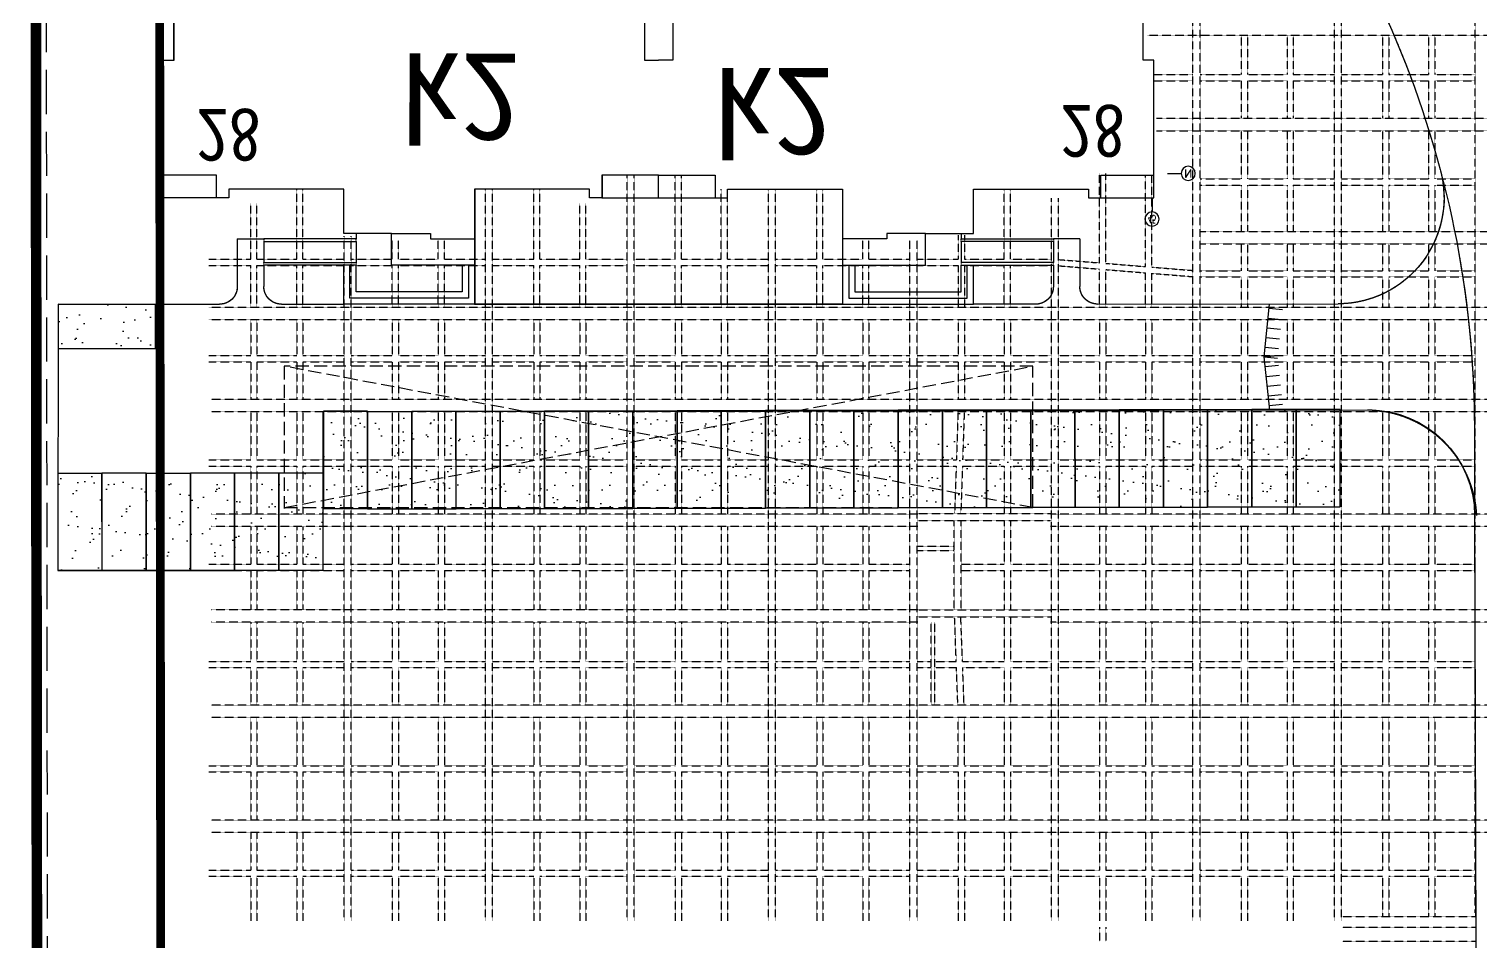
# Model space of a CAD drawing. Extents: x -1348811 to 123514, y -640545 to 749356.
# Drawn here: x -604078 to -521983, y 192568 to 244214 of the extents above; entities that cross this region are included whole.
import ezdxf
from ezdxf.enums import TextEntityAlignment as Align

# ---------------------------------------------------------------- set-up
doc = ezdxf.new("R2010")
doc.units = 0
doc.header["$LTSCALE"] = 10
doc.header["$MEASUREMENT"] = 0
for name, pattern in [('DASH', [0.35, 0.25, -0.1]), ('DASHDOT', [25.4, 12.7, -6.35, 0, -6.35]), ('DASHED2', [0.375, 0.25, -0.125]), ('DOTE', [2.42, 2, -0.2, 0.02, -0.2])]:
    doc.linetypes.add(name, pattern=pattern)
doc.layers.get('0').update_dxf_attribs({"linetype": 'CONTINUOUS'})
for name, color, linetype in [('AXIS', 3, 'CONTINUOUS'), ('AXIS_TEXT', 7, 'CONTINUOUS'), ('BEAM', 4, 'DASHED2'), ('BEAM_SE', 144, 'DASHED2'), ('BG', 40, 'CONTINUOUS'), ('car', 62, 'CONTINUOUS'), ('PUB_HATCH', 9, 'CONTINUOUS'), ('road', 7, 'CONTINUOUS'), ('STAIR', 9, 'CONTINUOUS'), ('STAIRS', 9, 'CONTINUOUS'), ('围墙', 6, 'CONTINUOUS'), ('图框', 7, 'CONTINUOUS'), ('小路', 55, 'CONTINUOUS'), ('层数', 252, 'CONTINUOUS'), ('控制线', 5, 'CONTINUOUS'), ('楼号', 252, 'CONTINUOUS'), ('消防登高场地', 3, 'CONTINUOUS'), ('铺地', 142, 'CONTINUOUS'), ('面积', 5, 'CONTINUOUS'), ('高层住宅轮廓线', 7, 'CONTINUOUS')]:
    doc.layers.add(name, color=color, linetype=linetype)
doc.styles.add('2', font='')
doc.styles.add('_TCH_AXIS', font='COMPLEX', dxfattribs={"bigfont": 'GBCBIG'})
doc.styles.add('COMPLEX', font='COMPLEX')
doc.styles.add('黑体', font='simhei.ttf')
doc.styles.get('2').set_extended_font_data('SimSun')

# ---------------------------------------------------------------- blocks, each defined once
blk = doc.blocks.new('_AXISO')
blk.add_circle((0, 0), 0.5)
at = {"layer": 'AXIS_TEXT', "style": 'COMPLEX', "width": 1.041667}
blk.add_attdef('A', text='', height=0.56, dxfattribs=at).set_placement((-0.25, -0.28), (0.25, -0.28), align=Align.FIT)
blk = doc.blocks.new('p2')
at = {"layer": 'AXIS'}
for p, q in [((27.9, 1.32), (27.9, 2.082)), ((28.781, -0.1), (29.545, -0.1)), ((-28.183, -10.9), (-29.013, -10.9)), ((-27.3, -12.135), (-27.3, -12.735))]:
    blk.add_line(p, q, dxfattribs=at)
at = {"layer": 'STAIR'}
for p, q in [((-22.32, 3.75), (-22.32, 4.95)), ((-17.1, 5.4), (-17.1, 5.4)), ((-17.1, 3.75), (-17.1, 4.95)), ((17.1, 5.4), (17.1, 5.4)), ((17.1, 3.75), (17.1, 4.95)), ((22.32, 3.75), (22.32, 4.95)), ((-17.1, 3.3), (-17.1, 3.6)), ((17.1, 3.3), (17.1, 3.6)), ((0, 1.28), (0, 0))]:
    blk.add_line(p, q, dxfattribs=at)
for points in [[(-10.4, 5.1), (-10.4, 5.1), (-10.4, 7.3), (-17.8, 7.3), (-17.8, 5.1)], [(-10.75, 5.1), (-10.75, 6.95), (-17.45, 6.95), (-17.45, 5.1)], [(-11.1, 5.1), (-11.1, 6.6), (-17.1, 6.6), (-17.1, 5.1)], [(10.4, 5.1), (10.4, 5.1), (10.4, 7.3), (17.8, 7.3), (17.8, 5.1)], [(10.75, 5.1), (10.75, 6.95), (17.45, 6.95), (17.45, 5.1)], [(11.1, 5.1), (11.1, 6.6), (17.1, 6.6), (17.1, 5.1)], [(-17.1, 5.05), (-17.1, 5.1), (-22.32, 5.1), (-22.32, 5.05)], [(-22.32, 5), (-22.32, 4.95), (-17.1, 4.95), (-17.1, 5)], [(17.1, 5.05), (17.1, 5.1), (22.32, 5.1), (22.32, 5.05)], [(22.32, 5), (22.32, 4.95), (17.1, 4.95), (17.1, 5)], [(-22.32, 3.7), (-22.32, 3.75), (-17.1, 3.75), (-17.1, 3.7)], [(-17.1, 3.65), (-17.1, 3.6), (-22.32, 3.6), (-22.32, 3.65)], [(22.32, 3.7), (22.32, 3.75), (17.1, 3.75), (17.1, 3.7)], [(17.1, 3.65), (17.1, 3.6), (22.32, 3.6), (22.32, 3.65)], [(-25, 1.28), (-28, 1.28), (-28, 0)], [(-3.2, 1.28), (3.2, 1.28)], [(25, 1.28), (28, 1.28), (28, 0)], [(-26.6, -11), (-26.6, -11.5), (-24.4, -11.5), (-24.4, -11)], [(-1.6, -11), (-1.6, -11.5), (-3.8, -11.5), (-3.8, -11)], [(1.6, -11), (1.6, -11.5), (3.8, -11.5), (3.8, -11)], [(26.6, -11), (26.6, -11.5), (24.4, -11.5), (24.4, -11)], [(-13.1, -14), (-13.1, -14.5), (-10.9, -14.5), (-10.9, -14)], [(13.1, -14), (13.1, -14.5), (10.9, -14.5), (10.9, -14)]]:
    blk.add_lwpolyline(points, dxfattribs=at)
at = {"layer": '高层住宅轮廓线'}
for points in [[(0, 0), (-3.2, 0), (-3.2, 1.28), (-3.9, 1.28), (-3.9, 0.8), (-10.4, 0.8), (-10.4, 5.1), (-15.1, 5.1), (-15.1, 3.3), (-17.8, 3.3), (-17.8, 0.8), (-24.3, 0.8), (-24.3, 1.28), (-25, 1.28), (-25, 0), (-28, 0), (-28, -6.5), (-27.4, -6.5), (-27.4, -11), (-17.8, -11), (-17.8, -14), (-10.1, -14), (-10.1, -9), (-8.8, -9), (-8.8, -11), (-0.8, -11), (-0.8, -6.5), (0, -6.5), (0, -6.5)], [(0, 0), (3.2, 0), (3.2, 1.28), (3.9, 1.28), (3.9, 0.8), (10.4, 0.8), (10.4, 5.1), (15.1, 5.1), (15.1, 3.3), (17.8, 3.3), (17.8, 0.8), (24.3, 0.8), (24.3, 1.28), (25, 1.28), (25, 0), (28, 0), (28, -6.5), (27.4, -6.5), (27.4, -11), (17.8, -11), (17.8, -14), (10.1, -14), (10.1, -9), (8.8, -9), (8.8, -11), (0.8, -11), (0.8, -6.5), (0, -6.5), (0, -6.5)], [(-15.1, 3.3), (-12.9, 3.3), (-12.9, 3.6), (-10.4, 3.6)], [(15.1, 3.3), (12.9, 3.3), (12.9, 3.6), (10.4, 3.6)]]:
    blk.add_lwpolyline(points, dxfattribs=at)
at = {"layer": 'AXIS'}
ref = blk.add_blockref('_AXISO', (27.9, 2.482), dxfattribs=dict(at, xscale=0.8000000000000007, yscale=0.8, zscale=0.8))
ref.add_attrib('A', '45', dxfattribs={"layer": 'AXIS_TEXT', "height": 0.4525, "style": '_TCH_AXIS', "width": 0.6}).set_placement((27.674, 2.256), (28.126, 2.256), align=Align.FIT)
ref = blk.add_blockref('_AXISO', (29.945, -0.1), dxfattribs=dict(at, xscale=0.8000000000000007, yscale=0.8, zscale=0.8))
ref.add_attrib('A', 'N', dxfattribs={"layer": 'AXIS_TEXT', "height": 0.453, "style": '_TCH_AXIS', "width": 1.105263}).set_placement((29.719, -0.326), (30.171, -0.326), align=Align.FIT)
ref = blk.add_blockref('_AXISO', (-29.413, -10.9), dxfattribs=dict(at, xscale=0.8000000000000007, yscale=0.7999999999999998, zscale=0.8))
ref.add_attrib('A', 'B', dxfattribs={"layer": 'AXIS_TEXT', "height": 0.453, "style": '_TCH_AXIS', "width": 1.235294}).set_placement((-29.639, -11.126), (-29.187, -11.126), align=Align.FIT)
ref = blk.add_blockref('_AXISO', (-27.3, -13.135), dxfattribs=dict(at, xscale=0.8000000000000007, yscale=0.8000000000000007, zscale=0.8))
ref.add_attrib('A', '2', dxfattribs={"layer": 'AXIS_TEXT', "height": 0.453, "style": '_TCH_AXIS', "width": 1.5}).set_placement((-27.526, -13.361), (-27.074, -13.361), align=Align.FIT)
blk = doc.blocks.new('A$C0E591078')
at = {"layer": 'road', "linetype": 'DASH', "ltscale": 10}
for p, q in [((106.41, 80.87), (137.1, 193.679)), ((105.281, 76.72), (106.41, 80.87))]:
    blk.add_line(p, q, dxfattribs=at)
for radius, start, end in [(57, 299.74292, 344.78154), (63, 299.78102, 344.78102)]:
    blk.add_arc((50.28, 91.683), radius, start, end, dxfattribs=at)
at = {"layer": '铺地', "linetype": 'DASH', "ltscale": 10}
for p, q in [((26.157, 90.833), (30.047, 105.375)), ((30.047, 105.375), (44.531, 101.474)), ((44.531, 101.474), (42.2, 92.79)), ((42.203, 92.8), (99.191, 77.351)), ((26.157, 90.833), (34.969, 88.46)), ((34.972, 84.627), (35.674, 87.234)), ((38.349, 87.549), (41.747, 86.634)), ((36.811, 85.685), (37.123, 86.844)), ((34.972, 84.627), (36.421, 84.237)), ((48.893, 84.709), (68.977, 79.3)), ((79.521, 76.46), (76.122, 77.375)), ((82.9, 75.543), (96.024, 71.993)), ((79.915, 74.076), (80.227, 75.234)), ((80.973, 72.237), (81.673, 74.838)), ((80.973, 72.237), (79.525, 72.627))]:
    blk.add_line(p, q, dxfattribs=at)
for centre, radius, start, end in [((34.709, 87.494), 1, 344.92597, 74.92597), ((38.088, 86.584), 1, 74.92597, 164.92597), ((100.72, 83.439), 6.277, 255.9036, 342.26179), ((79.261, 75.494), 1, 344.92597, 74.92597), ((82.639, 74.578), 1, 74.86203, 164.92597), ((94.457, 66.201), 6, 330.02269, 74.86203)]:
    blk.add_arc(centre, radius, start, end, dxfattribs=at)
at = {"layer": '面积', "color": 1, "linetype": 'DOTE'}
blk.add_lwpolyline([(0.421, 0.47), (110.507, -29.312), (128.924, -18.755), (198.499, 236.989), (187.448, 250.863, 0.004195), (167.593, 249.775), (66.131, 243.361), (0.421, 0.47)], format="xyb", close=True, dxfattribs=at)
at = {"layer": 'car', "linetype": 'ByBlock', "rotation": 344.9259704951949}
blk.add_blockref('p2', (57.036, 74.956), dxfattribs=at)
at = {"layer": '层数', "style": '2', "width": 0.9}
blk.add_text('28', height=3, rotation=345, dxfattribs=at).set_placement((77.94, 65.217))
at = {"layer": '楼号', "style": '黑体'}
blk.add_text('k2', height=5, rotation=345, dxfattribs=at).set_placement((58.447, 68.294))
blk = doc.blocks.new('lll')
at = {"layer": 'BEAM'}
for p, q in [((64246, -93826), (71746, -93826)), ((7796, -94976), (7796, -133710)), ((8196, -94976), (8196, -133710)), ((15796, -94976), (15796, -136360)), ((16196, -94976), (16196, -136360)), ((23796, -94976), (23796, -137160)), ((24196, -94976), (24196, -137160)), ((31796, -94976), (31796, -136360)), ((32196, -94976), (32196, -136360)), ((39796, -94976), (39796, -133460)), ((40196, -94976), (40196, -133460)), ((47796, -94976), (47796, -135860)), ((48196, -94976), (48196, -135860)), ((55796, -94976), (55796, -187360)), ((56196, -94976), (56196, -187360)), ((63796, -94976), (63796, -163560)), ((64196, -94976), (64196, -163560)), ((64246, -94626), (71746, -94626)), ((64246, -95226), (71746, -95226)), ((71746, -95426), (71746, -155260)), ((95696, -99976), (296, -99976)), ((95696, -100676), (296, -100676)), ((95696, -106476), (296, -106476)), ((95696, -107176), (296, -107176)), ((40996, -107176), (40996, -111876)), ((41196, -107176), (41196, -111876)), ((40246, -111876), (296, -111876)), ((40246, -112176), (47746, -112176)), ((95696, -111876), (47746, -111876)), ((40246, -112576), (296, -112576)), ((40246, -112576), (47746, -112576)), ((42296, -112576), (42296, -117626)), ((42696, -112576), (42696, -117626)), ((95696, -112576), (47746, -112576)), ((40196, -115923), (42296, -115923)), ((40196, -116173), (42296, -116173)), ((40246, -117276), (296, -117276)), ((95696, -117276), (47746, -117276)), ((40246, -117976), (296, -117976)), ((40246, -117626), (47746, -117626)), ((40246, -118026), (47746, -118026)), ((95696, -117976), (47746, -117976)), ((95696, -123776), (296, -123776)), ((95696, -124476), (296, -124476)), ((95696, -128976), (146, -128976)), ((95696, -129676), (146, -129676)), ((56246, -133276), (91957, -133276)), ((56246, -133976), (91657, -133976)), ((53732, -139676), (81390, -139676)), ((53732, -140376), (81390, -140376)), ((53232, -145076), (81924, -145076))]:
    blk.add_line(p, q, dxfattribs=at)
at = {"layer": 'BEAM_SE'}
for p, q in [((50521, -94626), (50521, -93826)), ((50871, -94626), (50871, -93826)), ((2521, -97501), (2521, -94976)), ((2871, -97501), (2871, -94976)), ((5121, -97501), (5121, -94976)), ((5471, -97501), (5471, -94976)), ((10521, -97501), (10521, -94976)), ((10871, -97501), (10871, -94976)), ((13121, -97501), (13121, -94976)), ((13471, -97501), (13471, -94976)), ((18521, -97501), (18521, -94976)), ((18871, -97501), (18871, -94976)), ((21121, -97501), (21121, -94976)), ((21471, -97501), (21471, -94976)), ((26521, -97501), (26521, -94976)), ((26871, -97501), (26871, -94976)), ((29121, -97501), (29121, -94976)), ((29471, -97501), (29471, -94976)), ((34521, -97501), (34521, -94976)), ((34871, -97501), (34871, -94976)), ((37121, -97501), (37121, -94976)), ((37471, -97501), (37471, -94976)), ((42521, -97501), (42521, -94976)), ((42871, -97501), (42871, -94976)), ((45121, -97501), (45121, -94976)), ((45471, -97501), (45471, -94976)), ((50521, -97501), (50521, -94976)), ((50871, -97501), (50871, -94976)), ((53121, -97501), (53121, -94976)), ((53471, -97501), (53471, -94976)), ((58521, -97501), (58521, -94976)), ((58871, -97501), (58871, -94976)), ((61121, -97501), (61121, -94976)), ((61471, -97501), (61471, -94976)), ((66521, -97501), (66521, -95226)), ((66871, -97501), (66871, -95226)), ((69121, -97501), (69121, -95226)), ((69471, -97501), (69471, -95226)), ((146, -97501), (2521, -97501)), ((2871, -97501), (5121, -97501)), ((5471, -97501), (7796, -97501)), ((8196, -97501), (10521, -97501)), ((10871, -97501), (13121, -97501)), ((13471, -97501), (15796, -97501)), ((16196, -97501), (18521, -97501)), ((18871, -97501), (21121, -97501)), ((21471, -97501), (23796, -97501)), ((24196, -97501), (26521, -97501)), ((26871, -97501), (29121, -97501)), ((29471, -97501), (31796, -97501)), ((32196, -97501), (34521, -97501)), ((34871, -97501), (37121, -97501)), ((37471, -97501), (39796, -97501)), ((40196, -97501), (42521, -97501)), ((42871, -97501), (45121, -97501)), ((45471, -97501), (47796, -97501)), ((48196, -97501), (50521, -97501)), ((50871, -97501), (53121, -97501)), ((53471, -97501), (55796, -97501)), ((56196, -97501), (58521, -97501)), ((58871, -97501), (61121, -97501)), ((61471, -97501), (63796, -97501)), ((64196, -97501), (66521, -97501)), ((66871, -97501), (69121, -97501)), ((69471, -97501), (71746, -97501)), ((146, -97851), (2521, -97851)), ((2521, -99976), (2521, -97851)), ((2871, -97851), (5121, -97851)), ((2871, -99976), (2871, -97851)), ((5121, -99976), (5121, -97851)), ((5471, -97851), (7796, -97851)), ((5471, -99976), (5471, -97851)), ((8196, -97851), (10521, -97851)), ((10521, -99976), (10521, -97851)), ((10871, -97851), (13121, -97851)), ((10871, -99976), (10871, -97851)), ((13121, -99976), (13121, -97851)), ((13471, -97851), (15796, -97851)), ((13471, -99976), (13471, -97851)), ((16196, -97851), (18521, -97851)), ((18521, -99976), (18521, -97851)), ((18871, -97851), (21121, -97851)), ((18871, -99976), (18871, -97851)), ((21121, -99976), (21121, -97851)), ((21471, -97851), (23796, -97851)), ((21471, -99976), (21471, -97851)), ((24196, -97851), (26521, -97851)), ((26521, -99976), (26521, -97851)), ((26871, -97851), (29121, -97851)), ((26871, -99976), (26871, -97851)), ((29121, -99976), (29121, -97851)), ((29471, -97851), (31796, -97851)), ((29471, -99976), (29471, -97851)), ((32196, -97851), (34521, -97851)), ((34521, -99976), (34521, -97851)), ((34871, -97851), (37121, -97851)), ((34871, -99976), (34871, -97851)), ((37121, -99976), (37121, -97851)), ((37471, -97851), (39796, -97851)), ((37471, -99976), (37471, -97851)), ((40196, -97851), (42521, -97851)), ((42521, -99976), (42521, -97851)), ((42871, -97851), (45121, -97851)), ((42871, -99976), (42871, -97851)), ((45121, -99976), (45121, -97851)), ((45471, -97851), (47796, -97851)), ((45471, -99976), (45471, -97851)), ((48196, -97851), (50521, -97851)), ((50521, -99976), (50521, -97851)), ((50871, -99976), (50871, -97851)), ((50871, -97851), (53121, -97851)), ((53121, -99976), (53121, -97851)), ((53471, -97851), (55796, -97851)), ((53471, -99976), (53471, -97851)), ((56196, -97851), (58521, -97851)), ((58521, -99976), (58521, -97851)), ((58871, -97851), (61121, -97851)), ((58871, -99976), (58871, -97851)), ((61121, -99976), (61121, -97851)), ((61471, -97851), (63796, -97851)), ((61471, -99976), (61471, -97851)), ((64196, -97851), (66521, -97851)), ((66521, -99976), (66521, -97851)), ((66871, -97851), (69121, -97851)), ((66871, -99976), (66871, -97851)), ((69121, -99976), (69121, -97851)), ((69471, -97851), (71746, -97851)), ((69471, -99976), (69471, -97851)), ((2521, -103401), (2521, -100676)), ((2871, -103401), (2871, -100676)), ((5121, -103401), (5121, -100676)), ((5471, -103401), (5471, -100676)), ((10521, -103401), (10521, -100676)), ((10871, -103401), (10871, -100676)), ((13121, -103401), (13121, -100676)), ((13471, -103401), (13471, -100676)), ((18521, -103401), (18521, -100676)), ((18871, -103401), (18871, -100676)), ((21121, -103401), (21121, -100676)), ((21471, -103401), (21471, -100676)), ((26521, -103401), (26521, -100676)), ((26871, -103401), (26871, -100676)), ((29121, -103401), (29121, -100676)), ((29471, -103401), (29471, -100676)), ((34521, -103401), (34521, -100676)), ((34871, -103401), (34871, -100676)), ((37121, -103401), (37121, -100676)), ((37471, -103401), (37471, -100676)), ((42521, -103401), (42521, -100676)), ((42871, -103401), (42871, -100676)), ((45121, -103401), (45121, -100676)), ((45471, -103401), (45471, -100676)), ((50521, -103401), (50521, -100676)), ((50871, -103401), (50871, -100676)), ((53121, -103401), (53121, -100676)), ((53471, -103401), (53471, -100676)), ((58521, -103401), (58521, -100676)), ((58871, -103401), (58871, -100676)), ((61121, -103401), (61121, -100676)), ((61471, -103401), (61471, -100676)), ((66521, -103401), (66521, -100676)), ((66871, -103401), (66871, -100676)), ((69121, -103401), (69121, -100676)), ((69471, -103401), (69471, -100676)), ((146, -103401), (2521, -103401)), ((2871, -103401), (5121, -103401)), ((5471, -103401), (7796, -103401)), ((8196, -103401), (10521, -103401)), ((10871, -103401), (13121, -103401)), ((13471, -103401), (15796, -103401)), ((16196, -103401), (18521, -103401)), ((18871, -103401), (21121, -103401)), ((21471, -103401), (23796, -103401)), ((24196, -103401), (26521, -103401)), ((26871, -103401), (29121, -103401)), ((29471, -103401), (31796, -103401)), ((32196, -103401), (34521, -103401)), ((34871, -103401), (37121, -103401)), ((37471, -103401), (39796, -103401)), ((40196, -103401), (42521, -103401)), ((42871, -103401), (45121, -103401)), ((45471, -103401), (47796, -103401)), ((48196, -103401), (50521, -103401)), ((50871, -103401), (53121, -103401)), ((53471, -103401), (55796, -103401)), ((56196, -103401), (58521, -103401)), ((58871, -103401), (61121, -103401)), ((61471, -103401), (63796, -103401)), ((64196, -103401), (66521, -103401)), ((66871, -103401), (69121, -103401)), ((69471, -103401), (71746, -103401)), ((146, -103751), (2521, -103751)), ((2521, -106476), (2521, -103751)), ((2871, -103751), (5121, -103751)), ((2871, -106476), (2871, -103751)), ((5121, -106476), (5121, -103751)), ((5471, -103751), (7796, -103751)), ((5471, -106476), (5471, -103751)), ((8196, -103751), (10521, -103751)), ((10521, -106476), (10521, -103751)), ((10871, -103751), (13121, -103751)), ((10871, -106476), (10871, -103751)), ((13121, -106476), (13121, -103751)), ((13471, -103751), (15796, -103751)), ((13471, -106476), (13471, -103751)), ((16196, -103751), (18521, -103751)), ((18521, -106476), (18521, -103751)), ((18871, -103751), (21121, -103751)), ((18871, -106476), (18871, -103751)), ((21121, -106476), (21121, -103751)), ((21471, -103751), (23796, -103751)), ((21471, -106476), (21471, -103751)), ((24196, -103751), (26521, -103751)), ((26521, -106476), (26521, -103751)), ((26871, -103751), (29121, -103751)), ((26871, -106476), (26871, -103751)), ((29121, -106476), (29121, -103751)), ((29471, -103751), (31796, -103751)), ((29471, -106476), (29471, -103751)), ((32196, -103751), (34521, -103751)), ((34521, -106476), (34521, -103751)), ((34871, -103751), (37121, -103751)), ((34871, -106476), (34871, -103751)), ((37121, -106476), (37121, -103751)), ((37471, -103751), (39796, -103751)), ((37471, -106476), (37471, -103751)), ((40196, -103751), (42521, -103751)), ((42521, -103751), (42521, -106476)), ((42871, -103751), (45121, -103751)), ((42871, -103751), (42871, -106476)), ((45121, -106476), (45121, -103751)), ((45471, -103751), (47796, -103751)), ((45471, -106476), (45471, -103751)), ((48196, -103751), (50521, -103751)), ((50521, -106476), (50521, -103751)), ((50871, -106476), (50871, -103751)), ((50871, -103751), (53121, -103751)), ((53121, -106476), (53121, -103751)), ((53471, -103751), (55796, -103751)), ((53471, -106476), (53471, -103751)), ((56196, -103751), (58521, -103751)), ((58521, -106476), (58521, -103751)), ((58871, -103751), (61121, -103751)), ((58871, -106476), (58871, -103751)), ((61121, -106476), (61121, -103751)), ((61471, -103751), (63796, -103751)), ((61471, -106476), (61471, -103751)), ((64196, -103751), (66521, -103751)), ((66521, -106476), (66521, -103751)), ((66871, -103751), (69121, -103751)), ((66871, -106476), (66871, -103751)), ((69121, -106476), (69121, -103751)), ((69471, -103751), (71746, -103751)), ((69471, -106476), (69471, -103751)), ((2521, -109301), (2521, -107176)), ((2871, -109301), (2871, -107176)), ((5121, -109301), (5121, -107176)), ((5471, -109301), (5471, -107176)), ((10521, -109301), (10521, -107176)), ((10871, -109301), (10871, -107176)), ((13121, -109301), (13121, -107176)), ((13471, -109301), (13471, -107176)), ((18521, -109301), (18521, -107176)), ((18871, -109301), (18871, -107176)), ((21121, -109301), (21121, -107176)), ((21471, -109301), (21471, -107176)), ((26521, -109301), (26521, -107176)), ((26871, -109301), (26871, -107176)), ((29121, -109301), (29121, -107176)), ((29471, -109301), (29471, -107176)), ((34521, -109301), (34521, -107176)), ((34871, -109301), (34871, -107176)), ((37121, -109301), (37121, -107176)), ((37471, -109301), (37471, -107176)), ((42504, -107176), (42425, -109301)), ((42854, -107176), (42776, -109301)), ((45121, -109301), (45121, -107176)), ((45471, -109301), (45471, -107176)), ((50521, -109301), (50521, -107176)), ((50871, -109301), (50871, -107176)), ((53121, -109301), (53121, -107176)), ((53471, -109301), (53471, -107176)), ((58521, -109301), (58521, -107176)), ((58871, -109301), (58871, -107176)), ((61121, -109301), (61121, -107176)), ((61471, -109301), (61471, -107176)), ((66521, -109301), (66521, -107176)), ((66871, -109301), (66871, -107176)), ((69121, -109301), (69121, -107176)), ((69471, -109301), (69471, -107176)), ((146, -109301), (2521, -109301)), ((146, -109651), (2521, -109651)), ((2521, -111876), (2521, -109651)), ((2871, -109301), (5121, -109301)), ((2871, -109651), (5121, -109651)), ((2871, -111876), (2871, -109651)), ((5121, -111876), (5121, -109651)), ((5471, -109301), (7796, -109301)), ((5471, -109651), (7796, -109651)), ((5471, -111876), (5471, -109651)), ((8196, -109301), (10521, -109301)), ((8196, -109651), (10521, -109651)), ((10521, -111876), (10521, -109651)), ((10871, -109301), (13121, -109301)), ((10871, -109651), (13121, -109651)), ((10871, -111876), (10871, -109651)), ((13121, -111876), (13121, -109651)), ((13471, -109301), (15796, -109301)), ((13471, -109651), (15796, -109651)), ((13471, -111876), (13471, -109651)), ((16196, -109301), (18521, -109301)), ((16196, -109651), (18521, -109651)), ((18521, -111876), (18521, -109651)), ((18871, -109301), (21121, -109301)), ((18871, -109651), (21121, -109651)), ((18871, -111876), (18871, -109651)), ((21121, -111876), (21121, -109651)), ((21471, -109301), (23796, -109301)), ((21471, -109651), (23796, -109651)), ((21471, -111876), (21471, -109651)), ((24196, -109301), (26521, -109301)), ((24196, -109651), (26521, -109651)), ((26521, -111876), (26521, -109651)), ((26871, -109301), (29121, -109301)), ((26871, -109651), (29121, -109651)), ((26871, -111876), (26871, -109651)), ((29121, -111876), (29121, -109651)), ((29471, -109301), (31796, -109301)), ((29471, -109651), (31796, -109651)), ((29471, -111876), (29471, -109651)), ((32196, -109301), (34521, -109301)), ((32196, -109651), (34521, -109651)), ((34521, -111876), (34521, -109651)), ((34871, -109301), (37121, -109301)), ((34871, -109651), (37121, -109651)), ((34871, -111876), (34871, -109651)), ((37121, -111876), (37121, -109651)), ((37471, -109301), (39796, -109301)), ((37471, -109651), (39796, -109651)), ((37471, -111876), (37471, -109651)), ((40196, -109301), (40996, -109301)), ((40196, -109651), (40996, -109651)), ((41196, -109301), (42425, -109301)), ((41196, -109651), (42412, -109651)), ((42412, -109651), (42321, -112126)), ((42763, -109651), (42671, -112126)), ((42763, -109651), (45121, -109651)), ((42776, -109301), (45121, -109301)), ((45121, -112176), (45121, -109651)), ((45471, -109301), (47796, -109301)), ((45471, -109651), (47796, -109651)), ((45471, -112176), (45471, -109651)), ((48196, -109301), (50521, -109301)), ((48196, -109651), (50521, -109651)), ((50521, -111876), (50521, -109651)), ((50871, -109301), (53121, -109301)), ((50871, -109651), (53121, -109651)), ((50871, -111876), (50871, -109651)), ((53121, -111876), (53121, -109651)), ((53471, -109301), (55796, -109301)), ((53471, -109651), (55796, -109651)), ((53471, -111876), (53471, -109651)), ((56196, -109301), (58521, -109301)), ((56196, -109651), (58521, -109651)), ((58521, -111876), (58521, -109651)), ((58871, -109301), (61121, -109301)), ((58871, -109651), (61121, -109651)), ((58871, -111876), (58871, -109651)), ((61121, -111876), (61121, -109651)), ((61471, -109301), (63796, -109301)), ((61471, -109651), (63796, -109651)), ((61471, -111876), (61471, -109651)), ((64196, -109301), (66521, -109301)), ((64196, -109651), (66521, -109651)), ((66521, -111876), (66521, -109651)), ((66871, -109301), (69121, -109301)), ((66871, -109651), (69121, -109651)), ((66871, -111876), (66871, -109651)), ((69121, -111876), (69121, -109651)), ((69471, -109301), (71746, -109301)), ((69471, -109651), (71746, -109651)), ((69471, -111876), (69471, -109651)), ((2521, -114801), (2521, -112576)), ((2871, -114801), (2871, -112576)), ((5121, -114801), (5121, -112576)), ((5471, -114801), (5471, -112576)), ((10521, -114801), (10521, -112576)), ((10871, -114801), (10871, -112576)), ((13121, -114801), (13121, -112576)), ((13471, -114801), (13471, -112576)), ((18521, -114801), (18521, -112576)), ((18871, -114801), (18871, -112576)), ((21121, -114801), (21121, -112576)), ((21471, -114801), (21471, -112576)), ((26521, -114801), (26521, -112576)), ((26871, -114801), (26871, -112576)), ((29121, -114801), (29121, -112576)), ((29471, -114801), (29471, -112576)), ((34521, -114801), (34521, -112576)), ((34871, -114801), (34871, -112576)), ((37121, -114801), (37121, -112576)), ((37471, -114801), (37471, -112576)), ((45121, -114801), (45121, -112576)), ((45471, -114801), (45471, -112576)), ((50521, -114801), (50521, -112576)), ((50871, -114801), (50871, -112576)), ((53121, -114801), (53121, -112576)), ((53471, -114801), (53471, -112576)), ((58521, -114801), (58521, -112576)), ((58871, -114801), (58871, -112576)), ((61121, -114801), (61121, -112576)), ((61471, -114801), (61471, -112576)), ((66521, -114801), (66521, -112576)), ((66871, -114801), (66871, -112576)), ((69121, -114801), (69121, -112576)), ((69471, -114801), (69471, -112576)), ((146, -114801), (2521, -114801)), ((2871, -114801), (5121, -114801)), ((5471, -114801), (7796, -114801)), ((8196, -114801), (10521, -114801)), ((10871, -114801), (13121, -114801)), ((13471, -114801), (15796, -114801)), ((16196, -114801), (18521, -114801)), ((18871, -114801), (21121, -114801)), ((21471, -114801), (23796, -114801)), ((24196, -114801), (26521, -114801)), ((26871, -114801), (29121, -114801)), ((29471, -114801), (31796, -114801)), ((32196, -114801), (34521, -114801)), ((34871, -114801), (37121, -114801)), ((37471, -114801), (39796, -114801)), ((42696, -114801), (45121, -114801)), ((45471, -114801), (47796, -114801)), ((48196, -114801), (50521, -114801)), ((50871, -114801), (53121, -114801)), ((53471, -114801), (55796, -114801)), ((56196, -114801), (58521, -114801)), ((58871, -114801), (61121, -114801)), ((61471, -114801), (63796, -114801)), ((64196, -114801), (66521, -114801)), ((66871, -114801), (69121, -114801)), ((69471, -114801), (71746, -114801)), ((146, -115151), (2521, -115151)), ((2521, -117276), (2521, -115151)), ((2871, -115151), (5121, -115151)), ((2871, -117276), (2871, -115151)), ((5121, -117276), (5121, -115151)), ((5471, -115151), (7796, -115151)), ((5471, -117276), (5471, -115151)), ((8196, -115151), (10521, -115151)), ((10521, -117276), (10521, -115151)), ((10871, -115151), (13121, -115151)), ((10871, -117276), (10871, -115151)), ((13121, -117276), (13121, -115151)), ((13471, -115151), (15796, -115151)), ((13471, -117276), (13471, -115151)), ((16196, -115151), (18521, -115151)), ((18521, -117276), (18521, -115151)), ((18871, -115151), (21121, -115151)), ((18871, -117276), (18871, -115151)), ((21121, -117276), (21121, -115151)), ((21471, -115151), (23796, -115151)), ((21471, -117276), (21471, -115151)), ((24196, -115151), (26521, -115151)), ((26521, -117276), (26521, -115151)), ((26871, -115151), (29121, -115151)), ((26871, -117276), (26871, -115151)), ((29121, -117276), (29121, -115151)), ((29471, -115151), (31796, -115151)), ((29471, -117276), (29471, -115151)), ((32196, -115151), (34521, -115151)), ((34521, -117276), (34521, -115151)), ((34871, -115151), (37121, -115151)), ((34871, -117276), (34871, -115151)), ((37121, -117276), (37121, -115151)), ((37471, -115151), (39796, -115151)), ((37471, -117276), (37471, -115151)), ((42696, -115151), (45121, -115151)), ((45121, -117626), (45121, -115151)), ((45471, -115151), (47796, -115151)), ((45471, -117626), (45471, -115151)), ((48196, -115151), (50521, -115151)), ((50521, -117276), (50521, -115151)), ((50871, -115151), (53121, -115151)), ((50871, -117276), (50871, -115151)), ((53121, -117276), (53121, -115151)), ((53471, -115151), (55796, -115151)), ((53471, -117276), (53471, -115151)), ((56196, -115151), (58521, -115151)), ((58521, -117276), (58521, -115151)), ((58871, -115151), (61121, -115151)), ((58871, -117276), (58871, -115151)), ((61121, -117276), (61121, -115151)), ((61471, -115151), (63796, -115151)), ((61471, -117276), (61471, -115151)), ((64196, -115151), (66521, -115151)), ((66521, -117276), (66521, -115151)), ((66871, -115151), (69121, -115151)), ((66871, -117276), (66871, -115151)), ((69121, -117276), (69121, -115151)), ((69471, -115151), (71746, -115151)), ((69471, -117276), (69471, -115151)), ((2521, -120701), (2521, -117976)), ((2871, -120701), (2871, -117976)), ((5121, -120701), (5121, -117976)), ((5471, -120701), (5471, -117976)), ((10521, -120701), (10521, -117976)), ((10871, -120701), (10871, -117976)), ((13121, -120701), (13121, -117976)), ((13471, -120701), (13471, -117976)), ((18521, -120701), (18521, -117976)), ((18871, -120701), (18871, -117976)), ((21121, -120701), (21121, -117976)), ((21471, -120701), (21471, -117976)), ((26521, -120701), (26521, -117976)), ((26871, -120701), (26871, -117976)), ((29121, -120701), (29121, -117976)), ((29471, -120701), (29471, -117976)), ((34521, -120701), (34521, -117976)), ((34871, -120701), (34871, -117976)), ((37121, -120701), (37121, -117976)), ((37471, -120701), (37471, -117976)), ((42410, -120701), (42321, -118026)), ((42760, -120701), (42671, -118026)), ((45121, -120701), (45121, -118026)), ((45471, -120701), (45471, -118026)), ((50521, -120701), (50521, -117976)), ((50871, -120701), (50871, -117976)), ((53121, -120701), (53121, -117976)), ((53471, -120701), (53471, -117976)), ((58521, -120701), (58521, -117976)), ((58871, -120701), (58871, -117976)), ((61121, -120701), (61121, -117976)), ((61471, -120701), (61471, -117976)), ((66521, -120701), (66521, -117976)), ((66871, -120701), (66871, -117976)), ((69121, -120701), (69121, -117976)), ((69471, -120701), (69471, -117976)), ((146, -120701), (2521, -120701)), ((146, -121051), (2521, -121051)), ((2521, -123776), (2521, -121051)), ((2871, -120701), (5121, -120701)), ((2871, -121051), (5121, -121051)), ((2871, -123776), (2871, -121051)), ((5121, -123776), (5121, -121051)), ((5471, -120701), (7796, -120701)), ((5471, -121051), (7796, -121051)), ((5471, -123776), (5471, -121051)), ((8196, -120701), (10521, -120701)), ((8196, -121051), (10521, -121051)), ((10521, -123776), (10521, -121051)), ((10871, -120701), (13121, -120701)), ((10871, -121051), (13121, -121051)), ((10871, -123776), (10871, -121051)), ((13121, -123776), (13121, -121051)), ((13471, -120701), (15796, -120701)), ((13471, -121051), (15796, -121051)), ((13471, -123776), (13471, -121051)), ((16196, -120701), (18521, -120701)), ((16196, -121051), (18521, -121051)), ((18521, -123776), (18521, -121051)), ((18871, -120701), (21121, -120701)), ((18871, -121051), (21121, -121051)), ((18871, -123776), (18871, -121051)), ((21121, -123776), (21121, -121051)), ((21471, -120701), (23796, -120701)), ((21471, -121051), (23796, -121051)), ((21471, -123776), (21471, -121051)), ((24196, -120701), (26521, -120701)), ((24196, -121051), (26521, -121051)), ((26521, -123776), (26521, -121051)), ((26871, -120701), (29121, -120701)), ((26871, -121051), (29121, -121051)), ((26871, -123776), (26871, -121051)), ((29121, -123776), (29121, -121051)), ((29471, -120701), (31796, -120701)), ((29471, -121051), (31796, -121051)), ((29471, -123776), (29471, -121051)), ((32196, -120701), (34521, -120701)), ((32196, -121051), (34521, -121051)), ((34521, -123776), (34521, -121051)), ((34871, -120701), (37121, -120701)), ((34871, -121051), (37121, -121051)), ((34871, -123776), (34871, -121051)), ((37121, -123776), (37121, -121051)), ((37471, -120701), (39796, -120701)), ((37471, -121051), (39796, -121051)), ((37471, -123776), (37471, -121051)), ((40196, -120701), (42410, -120701)), ((40196, -121051), (42422, -121051)), ((42513, -123776), (42422, -121051)), ((42760, -120701), (45121, -120701)), ((42772, -121051), (45121, -121051)), ((42863, -123776), (42772, -121051)), ((45121, -123776), (45121, -121051)), ((45471, -120701), (47796, -120701)), ((45471, -121051), (47796, -121051)), ((45471, -123776), (45471, -121051)), ((48196, -120701), (50521, -120701)), ((48196, -121051), (50521, -121051)), ((50521, -123776), (50521, -121051)), ((50871, -120701), (53121, -120701)), ((50871, -121051), (53121, -121051)), ((50871, -123776), (50871, -121051)), ((53121, -123776), (53121, -121051)), ((53471, -120701), (55796, -120701)), ((53471, -121051), (55796, -121051)), ((53471, -123776), (53471, -121051)), ((56196, -120701), (58521, -120701)), ((56196, -121051), (58521, -121051)), ((58521, -123776), (58521, -121051)), ((58871, -120701), (61121, -120701)), ((58871, -121051), (61121, -121051)), ((58871, -123776), (58871, -121051)), ((61121, -123776), (61121, -121051)), ((61471, -120701), (63796, -120701)), ((61471, -121051), (63796, -121051)), ((61471, -123776), (61471, -121051)), ((64196, -120701), (66521, -120701)), ((64196, -121051), (66521, -121051)), ((66521, -123776), (66521, -121051)), ((66871, -120701), (69121, -120701)), ((66871, -121051), (69121, -121051)), ((66871, -123776), (66871, -121051)), ((69121, -123776), (69121, -121051)), ((69471, -120701), (71746, -120701)), ((69471, -121051), (71746, -121051)), ((69471, -123776), (69471, -121051)), ((2521, -126601), (2521, -124476)), ((2871, -126601), (2871, -124476)), ((5121, -126601), (5121, -124476)), ((5471, -126601), (5471, -124476)), ((10521, -126601), (10521, -124476)), ((10871, -126601), (10871, -124476)), ((13121, -126601), (13121, -124476)), ((13471, -126601), (13471, -124476)), ((18521, -126601), (18521, -124476)), ((18871, -126601), (18871, -124476)), ((21121, -126601), (21121, -124476)), ((21471, -126601), (21471, -124476)), ((26521, -126601), (26521, -124476)), ((26871, -126601), (26871, -124476)), ((29121, -126601), (29121, -124476)), ((29471, -126601), (29471, -124476)), ((34521, -126601), (34521, -124476)), ((34871, -126601), (34871, -124476)), ((37121, -126601), (37121, -124476)), ((37471, -126601), (37471, -124476)), ((42521, -126601), (42521, -124476)), ((42871, -126601), (42871, -124476)), ((45121, -126601), (45121, -124476)), ((45471, -126601), (45471, -124476)), ((50521, -126601), (50521, -124476)), ((50871, -126601), (50871, -124476)), ((53121, -126601), (53121, -124476)), ((53471, -126601), (53471, -124476)), ((58521, -126601), (58521, -124476)), ((58871, -126601), (58871, -124476)), ((61121, -126601), (61121, -124476)), ((61471, -126601), (61471, -124476)), ((66521, -126601), (66521, -124476)), ((66871, -126601), (66871, -124476)), ((69121, -126601), (69121, -124476)), ((69471, -126601), (69471, -124476)), ((146, -126601), (2521, -126601)), ((146, -126951), (2521, -126951)), ((2521, -128976), (2521, -126951)), ((2871, -126601), (5121, -126601)), ((2871, -126951), (5121, -126951)), ((2871, -128976), (2871, -126951)), ((5121, -128976), (5121, -126951)), ((5471, -126601), (7796, -126601)), ((5471, -126951), (7796, -126951)), ((5471, -128976), (5471, -126951)), ((8196, -126601), (10521, -126601)), ((8196, -126951), (10521, -126951)), ((10521, -128976), (10521, -126951)), ((10871, -126601), (13121, -126601)), ((10871, -126951), (13121, -126951)), ((10871, -128976), (10871, -126951)), ((13121, -128976), (13121, -126951)), ((13471, -126601), (15796, -126601)), ((13471, -126951), (15796, -126951)), ((13471, -128976), (13471, -126951)), ((16196, -126601), (18521, -126601)), ((16196, -126951), (18521, -126951)), ((18521, -128976), (18521, -126951)), ((18871, -126601), (21121, -126601)), ((18871, -126951), (21121, -126951)), ((18871, -128976), (18871, -126951)), ((21121, -128976), (21121, -126951)), ((21471, -126601), (23796, -126601)), ((21471, -126951), (23796, -126951)), ((21471, -128976), (21471, -126951)), ((24196, -126601), (26521, -126601)), ((24196, -126951), (26521, -126951)), ((26521, -128976), (26521, -126951)), ((26871, -126601), (29121, -126601)), ((26871, -126951), (29121, -126951)), ((26871, -128976), (26871, -126951)), ((29121, -128976), (29121, -126951)), ((29471, -126601), (31796, -126601)), ((29471, -126951), (31796, -126951)), ((29471, -128976), (29471, -126951)), ((32196, -126601), (34521, -126601)), ((32196, -126951), (34521, -126951)), ((34521, -128976), (34521, -126951)), ((34871, -126601), (37121, -126601)), ((34871, -126951), (37121, -126951)), ((34871, -128976), (34871, -126951)), ((37121, -128976), (37121, -126951)), ((37471, -126601), (39796, -126601)), ((37471, -126951), (39796, -126951)), ((37471, -128976), (37471, -126951)), ((40196, -126601), (42521, -126601)), ((40196, -126951), (42521, -126951)), ((42521, -128976), (42521, -126951)), ((42871, -126601), (45121, -126601)), ((42871, -126951), (45121, -126951)), ((42871, -128976), (42871, -126951)), ((45121, -128976), (45121, -126951)), ((45471, -126601), (47796, -126601)), ((45471, -126951), (47796, -126951)), ((45471, -128976), (45471, -126951)), ((48196, -126601), (50521, -126601)), ((48196, -126951), (50521, -126951)), ((50521, -128976), (50521, -126951)), ((50871, -126601), (53121, -126601)), ((50871, -126951), (53121, -126951)), ((50871, -128976), (50871, -126951)), ((53121, -128976), (53121, -126951)), ((53471, -126601), (55796, -126601)), ((53471, -126951), (55796, -126951)), ((53471, -128976), (53471, -126951)), ((56196, -126601), (58521, -126601)), ((56196, -126951), (58521, -126951)), ((58521, -128976), (58521, -126951)), ((58871, -126601), (61121, -126601)), ((58871, -126951), (61121, -126951)), ((58871, -128976), (58871, -126951)), ((61121, -128976), (61121, -126951)), ((61471, -126601), (63796, -126601)), ((61471, -126951), (63796, -126951)), ((61471, -128976), (61471, -126951)), ((64196, -126601), (66521, -126601)), ((64196, -126951), (66521, -126951)), ((66521, -128976), (66521, -126951)), ((66871, -126601), (69121, -126601)), ((66871, -126951), (69121, -126951)), ((66871, -128976), (66871, -126951)), ((69121, -128976), (69121, -126951)), ((69471, -126601), (71746, -126601)), ((69471, -126951), (71746, -126951)), ((69471, -128976), (69471, -126951)), ((2521, -129676), (2521, -132051)), ((2871, -129676), (2871, -132051)), ((5121, -129676), (5121, -132051)), ((5471, -129676), (5471, -132051)), ((10521, -129676), (10521, -132051)), ((10871, -129676), (10871, -132051)), ((13121, -129676), (13121, -132051)), ((13471, -129676), (13471, -132051)), ((18521, -129676), (18521, -132051)), ((18871, -129676), (18871, -132051)), ((21121, -129676), (21121, -132051)), ((21471, -129676), (21471, -132051)), ((26521, -129676), (26521, -132051)), ((26871, -129676), (26871, -132051)), ((29121, -129676), (29121, -132051)), ((29471, -129676), (29471, -132051)), ((34521, -129676), (34521, -132051)), ((34871, -129676), (34871, -132051)), ((37121, -129676), (37121, -132051)), ((37471, -129676), (37471, -132051)), ((42521, -132051), (42521, -129676)), ((42871, -132051), (42871, -129676)), ((45121, -129676), (45121, -132051)), ((45471, -129676), (45471, -132051)), ((50521, -129676), (50521, -131845)), ((50871, -129676), (50871, -131817)), ((53121, -129676), (53121, -131634)), ((53471, -129676), (53471, -131606)), ((58521, -131401), (58521, -129676)), ((58871, -131401), (58871, -129676)), ((61121, -131401), (61121, -129676)), ((61471, -131401), (61471, -129676)), ((66521, -131401), (66521, -129676)), ((66871, -131401), (66871, -129676)), ((69121, -131401), (69121, -129676)), ((69471, -131401), (69471, -129676)), ((146, -132051), (2521, -132051)), ((2871, -132051), (5121, -132051)), ((5471, -132051), (7796, -132051)), ((8196, -132051), (10521, -132051)), ((10871, -132051), (13121, -132051)), ((13471, -132051), (15796, -132051)), ((16196, -132051), (18521, -132051)), ((18871, -132051), (21121, -132051)), ((21471, -132051), (23796, -132051)), ((24196, -132051), (26521, -132051)), ((26871, -132051), (29121, -132051)), ((29471, -132051), (31796, -132051)), ((32196, -132051), (34521, -132051)), ((34871, -132051), (37121, -132051)), ((37471, -132051), (39796, -132051)), ((40196, -132051), (42521, -132051)), ((42871, -132051), (45121, -132051)), ((45471, -132051), (47796, -132051)), ((48196, -132034), (50521, -131845)), ((50871, -131817), (53121, -131634)), ((50871, -132168), (53121, -131985)), ((50871, -132168), (50871, -137260)), ((53121, -131985), (53121, -137160)), ((53471, -131606), (55796, -131417)), ((53471, -131957), (55796, -131768)), ((53471, -131957), (53471, -137160)), ((56196, -131401), (58521, -131401)), ((56196, -131751), (58521, -131751)), ((58521, -133276), (58521, -131751)), ((58871, -131401), (61121, -131401)), ((58871, -131751), (61121, -131751)), ((58871, -133276), (58871, -131751)), ((61121, -133276), (61121, -131751)), ((61471, -131401), (63796, -131401)), ((61471, -131751), (63796, -131751)), ((61471, -133276), (61471, -131751)), ((64196, -131401), (66521, -131401)), ((64196, -131751), (66521, -131751)), ((66521, -133276), (66521, -131751)), ((66871, -131401), (69121, -131401)), ((66871, -131751), (69121, -131751)), ((66871, -133276), (66871, -131751)), ((69121, -133276), (69121, -131751)), ((69471, -131401), (71746, -131401)), ((69471, -131751), (71746, -131751)), ((69471, -133276), (69471, -131751)), ((146, -132401), (2521, -132401)), ((2521, -132401), (2521, -135560)), ((2871, -132401), (2871, -135560)), ((2871, -132401), (5121, -132401)), ((5121, -132401), (5121, -136360)), ((5471, -132401), (5471, -136360)), ((5471, -132401), (7796, -132401)), ((8196, -132401), (10521, -132401)), ((10521, -132401), (10521, -133460)), ((10871, -132401), (10871, -133460)), ((10871, -132401), (13121, -132401)), ((13121, -132401), (13121, -133460)), ((13471, -132401), (13471, -133460)), ((13471, -132401), (15796, -132401)), ((16196, -132401), (18521, -132401)), ((18521, -132401), (18521, -136360)), ((18871, -132401), (18871, -136360)), ((18871, -132401), (21121, -132401)), ((21121, -132401), (21121, -135560)), ((21471, -132401), (21471, -135560)), ((21471, -132401), (23796, -132401)), ((24196, -132401), (26521, -132401)), ((26521, -132401), (26521, -137160)), ((26871, -132401), (26871, -137160)), ((26871, -132401), (29121, -132401)), ((29121, -132401), (29121, -136360)), ((29471, -132401), (29471, -136360)), ((29471, -132401), (31796, -132401)), ((32196, -132401), (34521, -132401)), ((34521, -132401), (34521, -136360)), ((34871, -132401), (34871, -136360)), ((34871, -132401), (37121, -132401)), ((37121, -132401), (37121, -133460)), ((37471, -132401), (37471, -133460)), ((37471, -132401), (39796, -132401)), ((40196, -132401), (42521, -132401)), ((42521, -133760), (42521, -132401)), ((42871, -132401), (45121, -132401)), ((42871, -133760), (42871, -132401)), ((45121, -132401), (45121, -136360)), ((45471, -132401), (45471, -136360)), ((45471, -132401), (47796, -132401)), ((48196, -132385), (50521, -132197)), ((50521, -132197), (50521, -137260)), ((58521, -136601), (58521, -133976)), ((58871, -136601), (58871, -133976)), ((61121, -136601), (61121, -133976)), ((61471, -136601), (61471, -133976)), ((66521, -136601), (66521, -133976)), ((66871, -136601), (66871, -133976)), ((69121, -136601), (69121, -133976)), ((69471, -136601), (69471, -133976)), ((56196, -136601), (58521, -136601)), ((56196, -136951), (58521, -136951)), ((58521, -139676), (58521, -136951)), ((58871, -136601), (61121, -136601)), ((58871, -136951), (61121, -136951)), ((58871, -139676), (58871, -136951)), ((61121, -139676), (61121, -136951)), ((61471, -136601), (63796, -136601)), ((61471, -136951), (63796, -136951)), ((61471, -139676), (61471, -136951)), ((64196, -136601), (66521, -136601)), ((64196, -136951), (66521, -136951)), ((66521, -139676), (66521, -136951)), ((66871, -136601), (69121, -136601)), ((66871, -136951), (69121, -136951)), ((66871, -139676), (66871, -136951)), ((69121, -139676), (69121, -136951)), ((69471, -136601), (71746, -136601)), ((69471, -136951), (71746, -136951)), ((69471, -139676), (69471, -136951)), ((58521, -142501), (58521, -140376)), ((58871, -142501), (58871, -140376)), ((61121, -142501), (61121, -140376)), ((61471, -142501), (61471, -140376)), ((66521, -142501), (66521, -140376)), ((66871, -142501), (66871, -140376)), ((69121, -142501), (69121, -140376)), ((69471, -142501), (69471, -140376)), ((53582, -142501), (55796, -142501)), ((56196, -142501), (58521, -142501)), ((58871, -142501), (61121, -142501)), ((61471, -142501), (63796, -142501)), ((64196, -142501), (66521, -142501)), ((66871, -142501), (69121, -142501)), ((69471, -142501), (71746, -142501)), ((53582, -142851), (55796, -142851)), ((56196, -142851), (58521, -142851)), ((58521, -145076), (58521, -142851)), ((58871, -142851), (61121, -142851)), ((58871, -145076), (58871, -142851)), ((61121, -145076), (61121, -142851)), ((61471, -142851), (63796, -142851)), ((61471, -145076), (61471, -142851)), ((64196, -142851), (66521, -142851)), ((66521, -145076), (66521, -142851)), ((66871, -142851), (69121, -142851)), ((66871, -145076), (66871, -142851)), ((69121, -145076), (69121, -142851)), ((69471, -142851), (71746, -142851)), ((69471, -145076), (69471, -142851))]:
    blk.add_line(p, q, dxfattribs=at)
blk = doc.blocks.new('car')
at = {"layer": 'car', "linetype": 'ByBlock'}
h = blk.add_hatch(dxfattribs=at)
h.set_pattern_fill('AR-SAND', color=256, style=0)
h.set_pattern_definition([(37.5, (-66976.0174, -57495.9294), (-0.062993358, 1.92682377), [0, -1.52, 0, -1.7, 0, -1.625]), (7.5, (-66976.0174, -57495.9294), (1.769776705, 2.822146065), [0, -0.82, 0, -1.37, 0, -0.525]), (327.5, (-66977.2474, -57495.9294), (3.114141862, 0.005659054), [0, -0.5, 0, -1.8, 0, -2.35]), (317.5, (-66977.2474, -57495.9294), (3.006126605, 0.877675565), [0, -0.25, 0, -1.18, 0, -1.35])])
h.paths.add_polyline_path([(0, 5.5), (-2.5, 5.5), (-2.5, 0), (0, 0)])
blk.add_lwpolyline([(-2.5, 5.5), (0, 5.5), (0, 0), (-2.5, 0)], close=True, dxfattribs=at)
blk = doc.blocks.new('dfsfdsdfdsfds')
at = {"layer": 'BG'}
blk.add_lwpolyline([(27.731, -164.555), (26.648, -167.383), (26.162, -170.352)], dxfattribs=at)
at = {"layer": 'PUB_HATCH'}
for p, q in [((27.637, -164.801), (28.337, -165.069)), ((27.439, -165.317), (28.139, -165.586)), ((27.043, -166.35), (27.744, -166.618)), ((27.241, -165.834), (27.942, -166.102)), ((26.648, -167.383), (27.348, -167.651)), ((26.648, -167.383), (27.388, -167.504)), ((26.845, -166.866), (27.546, -167.135)), ((26.558, -167.928), (27.298, -168.049)), ((26.38, -169.02), (27.12, -169.141)), ((26.469, -168.474), (27.209, -168.595)), ((26.29, -169.565), (27.031, -169.687)), ((26.201, -170.111), (26.941, -170.232))]:
    blk.add_line(p, q, dxfattribs=at)
at = {"layer": 'road', "linetype": 'ByBlock'}
for p, q in [((40.465, -161.807), (60.148, -89.459)), ((39.15, -166.641), (40.465, -161.807))]:
    blk.add_line(p, q, dxfattribs=at)
for radius, start, end in [(57, 299.74292, 344.78154), (63, 299.78102, 344.78102)]:
    blk.add_arc((-15.851, -151.678), radius, start, end, dxfattribs=at)
at = {"layer": '围墙', "linetype": 'DASH'}
blk.add_lwpolyline([(55.071, -6.91), (55.071, -6.91), (54.455, 2.841), (0.467, -0.572), (-62.526, -233.418)], dxfattribs=at)
at = {"layer": '小路'}
blk.add_arc((-17.801, -149.559), 6, 162.9633, 162.96378, dxfattribs=at)
at = {"layer": '控制线', "color": 3, "linetype": 'DASHDOT', "ltscale": 0.01, "const_width": 0.5}
blk.add_lwpolyline([(4.616, -9.744), (116.687, -2.735), (121.388, -8.638), (54.23, -255.498), (42.993, -261.939), (-56.341, -235.066)], close=True, dxfattribs=at)
at = {"layer": '消防登高场地', "linetype": 'DASH', "ltscale": 0.3}
for p, q in [((-24.641, -144.744), (14.153, -163.477)), ((16.233, -155.757), (-26.721, -152.468))]:
    blk.add_line(p, q, dxfattribs=at)
blk.add_lwpolyline([(-24.641, -144.744), (16.233, -155.757), (14.154, -163.478), (-26.721, -152.468)], close=True, dxfattribs=at)
at = {"layer": '铺地', "linetype": 'ByBlock'}
for p, q in [((-39.973, -152.528), (-36.083, -137.986)), ((-36.083, -137.986), (-21.599, -141.887)), ((-21.599, -141.887), (-23.931, -150.571)), ((-23.928, -150.562), (33.106, -166.023)), ((-39.973, -152.528), (-31.162, -154.902)), ((-27.782, -155.812), (-24.383, -156.727)), ((-31.159, -158.734), (-30.456, -156.127)), ((-29.32, -157.676), (-29.008, -156.517)), ((-31.159, -158.734), (-29.71, -159.125)), ((2.846, -164.061), (-17.238, -158.652)), ((13.39, -166.901), (9.992, -165.986)), ((13.784, -169.286), (14.096, -168.127)), ((16.769, -167.818), (29.893, -171.369)), ((14.842, -171.124), (15.543, -168.523)), ((14.842, -171.124), (13.394, -170.734))]:
    blk.add_line(p, q, dxfattribs=at)
for centre, radius, start, end in [((-31.422, -155.867), 1, 344.92597, 74.92597), ((-28.042, -156.778), 1, 74.92597, 164.92597), ((34.676, -160.232), 6, 254.83258, 344.78102), ((13.13, -167.867), 1, 344.92597, 74.92597), ((16.508, -168.783), 1, 74.86203, 164.92597), ((28.327, -177.16), 6, 330.02269, 74.86203)]:
    blk.add_arc(centre, radius, start, end, dxfattribs=at)
at = {"layer": '面积', "color": 1, "linetype": 'DOTE', "const_width": 0.6}
blk.add_lwpolyline([(-65.71, -242.891), (44.376, -272.673), (62.793, -262.116), (132.368, -6.372), (121.318, 7.502, 0.004195), (101.462, 6.414), (0, 0), (-65.71, -242.891)], format="xyb", close=True, dxfattribs=at)
at = {"linetype": 'ByBlock'}
for p, rotation in [((-35.095, -143.929), 344.9202069949762), ((-32.683, -144.585), 344.9202069949762), ((-30.267, -145.23), 344.9202069949762), ((-27.855, -145.886), 344.9202069949762), ((-25.444, -146.548), 344.9202069949762), ((-23.03, -147.198), 344.9202069949762), ((-21.512, -151.233), 344.9202069949762), ((-19.09, -151.854), 344.9202069949762), ((-16.677, -152.51), 344.9202069949762), ((-14.267, -153.172), 344.9202069949762), ((-11.853, -153.823), 344.9202069949762), ((-9.442, -154.485), 344.9202069949762), ((-7.028, -155.136), 344.9202069949762), ((-39.973, -152.528), 255.0237198119039), ((-4.616, -155.792), 344.9202069949762), ((-2.205, -156.454), 344.9202069949762), ((0.209, -157.104), 344.9202069949762), ((2.62, -157.767), 344.9202069949762), ((5.033, -158.417), 344.9202069949762), ((7.446, -159.073), 344.9202069949762), ((9.857, -159.735), 344.9202069949762), ((12.271, -160.385), 344.9202069949762), ((14.684, -161.036), 344.9202069949762), ((17.095, -161.698), 344.9202069949762), ((19.509, -162.348), 344.9202069949762), ((21.92, -163.011), 344.9202069949762), ((24.334, -163.661), 344.9202069949762), ((26.746, -164.317), 344.9202069949762), ((29.157, -164.979), 344.9202069949762), ((31.571, -165.63), 344.9202069949762)]:
    blk.add_blockref('car', p, dxfattribs=dict(at, rotation=rotation))
at = {"layer": 'car', "linetype": 'ByBlock', "rotation": 344.9259704950869}
blk.add_blockref('p2', (-9.094, -168.405), dxfattribs=at)
at = {"layer": '层数', "style": '2', "width": 0.9}
blk.add_text('28', height=3, rotation=345, dxfattribs=at).set_placement((-35.315, -165.225))
at = {"layer": '楼号', "style": '黑体'}
blk.add_text('k2', height=5, rotation=345, dxfattribs=at).set_placement((-24.981, -171.259))

msp = doc.modelspace()

# ---------------------------------------------------------------- block references
at = {"layer": 'BEAM', "xscale": -1, "rotation": 180}
msp.add_blockref('lll', (-594063.6, 98787.5), dxfattribs=at)
at = {"layer": 'STAIRS', "color": 3, "xscale": -1000.000000000001, "yscale": 1000, "zscale": 1000, "rotation": 164.9259705889839}
msp.add_blockref('A$C0E591078', (-604061.6, 323157), dxfattribs=at)
at = {"layer": '图框', "linetype": 'ByBlock', "xscale": -999.999999999935, "yscale": 999.9999999999891, "zscale": 1000, "rotation": 164.9259705036267}
msp.add_blockref('dfsfdsdfdsfds', (-603496.4, 70971.2), dxfattribs=at)

doc.saveas('drawing.dxf')
